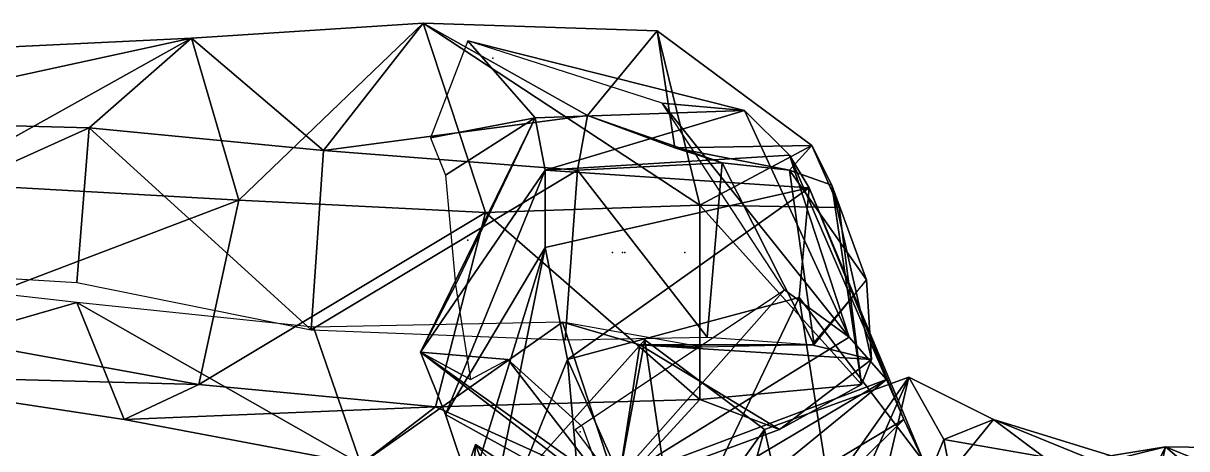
# Model space of a CAD drawing. Extents: x 4.9 to 9.1, y -6.1 to 13.5.
# Drawn here: x 6.902 to 7.68, y 7.961 to 8.245 of the extents above; entities that cross this region are included whole.
import ezdxf

# ---------------------------------------------------------------- set-up
doc = ezdxf.new("R2010")
doc.units = 0
doc.layers.get('0').update_dxf_attribs({"linetype": 'CONTINUOUS'})

msp = doc.modelspace()

# ---------------------------------------------------------------- linework, layer by layer
at = {"color": 0}
for p in [(7.21572, 8.22189, -1.95), (7.19906, 8.10022, -2.085), (7.29572, 8.09189, -2), (7.30239, 8.09189, -2.05), (7.30406, 8.09189, -2.05), (7.34406, 8.09189, -2.01833), (7.27406, 7.97189, -2.00667)]:
    msp.add_point(p, dxfattribs=at)
for points in [[(7.01406, 8.23522, -2.18667), (7.10239, 8.16022, -2.00667), (7.16906, 8.24522, -2.11)], [(7.16906, 8.24522, -2.11), (7.04572, 8.12689, -2.28667), (7.01406, 8.23522, -2.18667)], [(7.04572, 8.12689, -2.28667), (7.16906, 8.24522, -2.11), (7.21072, 8.11856, -2.21167)], [(7.27906, 8.18356, -1.95), (7.16906, 8.24522, -2.11), (7.10239, 8.16022, -2.00667)], [(7.16906, 8.24522, -2.11), (7.32572, 8.24022, -2.02833), (7.35406, 8.12356, -2.09833)], [(7.16906, 8.24522, -2.11), (7.27906, 8.18356, -1.95), (7.32572, 8.24022, -2.02833)], [(7.35406, 8.12356, -2.09833), (7.21072, 8.11856, -2.21167), (7.16906, 8.24522, -2.11)], [(6.76072, 8.18022, -2.19333), (6.94572, 8.17522, -2.08667), (7.01406, 8.23522, -2.18667)], [(7.01406, 8.23522, -2.18667), (6.80572, 8.22522, -2.27333), (6.76072, 8.18022, -2.19333)], [(7.01406, 8.23522, -2.18667), (6.84072, 8.13856, -2.36167), (6.80572, 8.22522, -2.27333)], [(6.84072, 8.13856, -2.36167), (7.01406, 8.23522, -2.18667), (7.04572, 8.12689, -2.28667)], [(7.10239, 8.16022, -2.00667), (7.01406, 8.23522, -2.18667), (6.94572, 8.17522, -2.08667)], [(7.33739, 8.16189, -1.97167), (7.32572, 8.24022, -2.02833), (7.27906, 8.18356, -1.95)], [(7.32572, 8.24022, -2.02833), (7.33739, 8.16189, -1.97167), (7.42906, 8.16356, -1.98167)], [(7.42906, 8.16356, -1.98167), (7.35406, 8.12356, -2.09833), (7.32572, 8.24022, -2.02833)], [(7.24406, 8.18189, -1.73), (7.19906, 8.23356, -1.99333), (7.17406, 8.16856, -1.98833)], [(7.38406, 8.18689, -1.74167), (7.32906, 8.19189, -1.97333), (7.19906, 8.23356, -1.99333)], [(7.19906, 8.23356, -1.99333), (7.24406, 8.18189, -1.73), (7.38406, 8.18689, -1.74167)], [(7.45406, 8.03522, -1.76833), (7.41072, 8.06689, -1.99667), (7.32906, 8.19189, -1.97333)], [(7.32906, 8.19189, -1.97333), (7.38406, 8.18689, -1.74167), (7.45406, 8.03522, -1.76833)], [(7.10239, 8.16022, -2.00667), (7.27239, 8.14689, -1.94667), (7.27906, 8.18356, -1.95)], [(7.19072, 8.07022, -1.90333), (7.16739, 8.02522, -1.77167), (7.24406, 8.18189, -1.73)], [(7.25072, 8.14689, -1.47833), (7.24406, 8.18189, -1.73), (7.16739, 8.02522, -1.77167)], [(7.24406, 8.18189, -1.73), (7.17406, 8.16856, -1.98833), (7.18406, 8.14356, -1.885)], [(7.24406, 8.18189, -1.73), (7.18406, 8.14356, -1.885), (7.19072, 8.07022, -1.90333)], [(7.25072, 8.14689, -1.47833), (7.38406, 8.18689, -1.74167), (7.24406, 8.18189, -1.73)], [(7.38406, 8.18689, -1.74167), (7.25072, 8.14689, -1.47833), (7.41406, 8.15689, -1.47667)], [(7.36906, 8.15189, -1.89167), (7.27906, 8.18356, -1.95), (7.27239, 8.14689, -1.94667)], [(7.27906, 8.18356, -1.95), (7.36906, 8.15189, -1.89167), (7.33739, 8.16189, -1.97167)], [(7.41406, 8.15689, -1.47667), (7.45406, 8.03522, -1.76833), (7.38406, 8.18689, -1.74167)], [(6.94572, 8.17522, -2.08667), (6.76072, 8.18022, -2.19333), (6.74239, 8.08356, -2.18667)], [(6.74239, 8.08356, -2.18667), (6.93739, 8.07189, -2.07333), (6.94572, 8.17522, -2.08667)], [(7.09406, 8.04022, -2.01), (6.94572, 8.17522, -2.08667), (6.93739, 8.07189, -2.07333)], [(6.94572, 8.17522, -2.08667), (7.09406, 8.04022, -2.01), (7.10239, 8.16022, -2.00667)], [(7.27239, 8.14689, -1.94667), (7.10239, 8.16022, -2.00667), (7.09406, 8.04022, -2.01)], [(7.41406, 8.14689, -1.88333), (7.42906, 8.16356, -1.98167), (7.33739, 8.16189, -1.97167)], [(7.41406, 8.14689, -1.88333), (7.33739, 8.16189, -1.97167), (7.36906, 8.15189, -1.89167)], [(7.35406, 8.12356, -2.09833), (7.42906, 8.16356, -1.98167), (7.44739, 8.12189, -1.995)], [(7.42906, 8.16356, -1.98167), (7.41406, 8.14689, -1.88333), (7.44239, 8.13689, -1.93667)], [(7.44239, 8.13689, -1.93667), (7.44739, 8.12189, -1.995), (7.42906, 8.16356, -1.98167)], [(7.42739, 8.13522, -1.23333), (7.41406, 8.15689, -1.47667), (7.25072, 8.14689, -1.47833)], [(7.27239, 8.14689, -1.94667), (7.35906, 8.03522, -1.88), (7.36906, 8.15189, -1.89167)], [(7.43072, 8.03022, -1.86), (7.36906, 8.15189, -1.89167), (7.35906, 8.03522, -1.88)], [(7.36906, 8.15189, -1.89167), (7.43072, 8.03022, -1.86), (7.41406, 8.14689, -1.88333)], [(7.45406, 8.03522, -1.76833), (7.41406, 8.15689, -1.47667), (7.47906, 8.00689, -1.53167)], [(7.49072, 7.98022, -1.31167), (7.47906, 8.00689, -1.53167), (7.41406, 8.15689, -1.47667)], [(7.41406, 8.15689, -1.47667), (7.42739, 8.13522, -1.23333), (7.49072, 7.98022, -1.31167)], [(7.09406, 8.04022, -2.01), (7.26406, 8.03356, -1.93667), (7.27239, 8.14689, -1.94667)], [(7.16739, 8.02522, -1.77167), (7.18406, 7.98356, -1.50833), (7.25072, 8.14689, -1.47833)], [(7.25072, 8.09522, -1.2), (7.25072, 8.14689, -1.47833), (7.18406, 7.98356, -1.50833)], [(7.25072, 8.14689, -1.47833), (7.25072, 8.09522, -1.2), (7.42739, 8.13522, -1.23333)], [(7.35906, 8.03522, -1.88), (7.27239, 8.14689, -1.94667), (7.26406, 8.03356, -1.93667)], [(7.46572, 8.07356, -1.89333), (7.41406, 8.14689, -1.88333), (7.43072, 8.03022, -1.86)], [(7.46572, 8.07356, -1.89333), (7.44239, 8.13689, -1.93667), (7.41406, 8.14689, -1.88333)], [(7.04572, 8.12689, -2.28667), (6.81739, 8.04022, -2.34667), (6.84072, 8.13856, -2.36167)], [(7.26572, 8.02022, -0.99667), (7.42739, 8.13522, -1.23333), (7.25072, 8.09522, -1.2)], [(7.42739, 8.13522, -1.23333), (7.26572, 8.02022, -0.99667), (7.42072, 8.06189, -1.01333)], [(7.42739, 8.13522, -1.23333), (7.42072, 8.06189, -1.01333), (7.50406, 7.95189, -1.16)], [(7.50406, 7.95189, -1.16), (7.49072, 7.98022, -1.31167), (7.42739, 8.13522, -1.23333)], [(7.46572, 8.07356, -1.89333), (7.46906, 8.02022, -1.92833), (7.44239, 8.13689, -1.93667)], [(7.46239, 8.00356, -2.00333), (7.44239, 8.13689, -1.93667), (7.46906, 8.02022, -1.92833)], [(7.44239, 8.13689, -1.93667), (7.46239, 8.00356, -2.00333), (7.44739, 8.12189, -1.995)], [(6.81739, 8.04022, -2.34667), (7.04572, 8.12689, -2.28667), (7.01906, 8.00356, -2.255)], [(7.21072, 8.11856, -2.21167), (7.01906, 8.00356, -2.255), (7.04572, 8.12689, -2.28667)], [(7.01906, 8.00356, -2.255), (7.21072, 8.11856, -2.21167), (7.17739, 7.98856, -2.18833)], [(7.35406, 7.99356, -2.09333), (7.17739, 7.98856, -2.18833), (7.21072, 8.11856, -2.21167)], [(7.21072, 8.11856, -2.21167), (7.35406, 8.12356, -2.09833), (7.35406, 7.99356, -2.09333)], [(7.35406, 8.12356, -2.09833), (7.44739, 8.12189, -1.995), (7.46239, 8.00356, -2.00333)], [(7.46239, 8.00356, -2.00333), (7.35406, 7.99356, -2.09333), (7.35406, 8.12356, -2.09833)], [(7.18406, 7.98356, -1.50833), (7.20072, 7.93356, -1.275), (7.25072, 8.09522, -1.2)], [(7.20572, 7.87189, -1.12), (7.25072, 8.09522, -1.2), (7.20072, 7.93356, -1.275)], [(7.25072, 8.09522, -1.2), (7.20572, 7.87189, -1.12), (7.26572, 8.02022, -0.99667)], [(6.93739, 8.05856, -2.07333), (6.74406, 8.08022, -2.19), (6.77072, 8.01022, -2.24833)], [(7.46572, 8.07356, -1.89333), (7.42906, 8.03022, -1.85833), (7.46906, 8.02022, -1.92833)], [(7.16739, 8.02522, -1.77167), (7.19072, 8.07022, -1.90333), (7.20072, 8.00689, -1.92167)], [(7.29739, 7.93856, -1.785), (7.27072, 7.97356, -2.04333), (7.41072, 8.06689, -1.99667)], [(7.41072, 8.06689, -1.99667), (7.45406, 8.03522, -1.76833), (7.29739, 7.93856, -1.785)], [(6.77072, 8.01022, -2.24833), (6.96906, 7.98022, -2.155), (6.93739, 8.05856, -2.07333)], [(6.93739, 8.05856, -2.07333), (7.12739, 7.95022, -2.09), (7.09572, 8.04189, -2.01)], [(7.12739, 7.95022, -2.09), (6.93739, 8.05856, -2.07333), (6.96906, 7.98022, -2.155)], [(7.33072, 7.87356, -0.925), (7.42072, 8.06189, -1.01333), (7.26572, 8.02022, -0.99667)], [(7.42072, 8.06189, -1.01333), (7.33072, 7.87356, -0.925), (7.44739, 7.89022, -0.94833)], [(7.44739, 7.89022, -0.94833), (7.50406, 7.95189, -1.16), (7.42072, 8.06189, -1.01333)], [(7.01906, 8.00356, -2.255), (6.77072, 8.01022, -2.24833), (6.81739, 8.04022, -2.34667)], [(7.26239, 8.04522, -1.94167), (7.09572, 8.04189, -2.01), (7.12739, 7.95022, -2.09)], [(7.12739, 7.95022, -2.09), (7.29906, 7.93356, -2.015), (7.26239, 8.04522, -1.94167)], [(7.26239, 8.04522, -1.94167), (7.31406, 8.03022, -1.94333), (7.35572, 8.02856, -1.88333)], [(7.31406, 8.03022, -1.94333), (7.26239, 8.04522, -1.94167), (7.29906, 7.93356, -2.015)], [(7.35072, 7.80522, -1.06333), (7.21906, 7.92356, -1.03667), (7.31739, 8.03356, -1)], [(7.27406, 7.80189, -0.91833), (7.31739, 8.03356, -1), (7.21906, 7.92356, -1.03667)], [(7.27406, 7.80189, -0.91833), (7.39739, 7.97356, -0.94167), (7.31739, 8.03356, -1)], [(7.47906, 8.00689, -1.53167), (7.29739, 7.93856, -1.785), (7.45406, 8.03522, -1.76833)], [(7.35072, 7.80522, -1.06333), (7.31739, 8.03356, -1), (7.39739, 7.97356, -0.94167)], [(7.16739, 8.02522, -1.77167), (7.20072, 8.00689, -1.92167), (7.22572, 8.02022, -2.04)], [(7.22572, 8.02022, -2.04), (7.28906, 7.93856, -1.78333), (7.16739, 8.02522, -1.77167)], [(7.31906, 7.90856, -1.555), (7.16739, 8.02522, -1.77167), (7.28906, 7.93856, -1.78333)], [(7.16739, 8.02522, -1.77167), (7.31906, 7.90856, -1.555), (7.18406, 7.98356, -1.50833)], [(7.29906, 7.93356, -2.015), (7.40739, 7.97356, -1.955), (7.31406, 8.03022, -1.94333)], [(7.31406, 8.03022, -1.94333), (7.46906, 8.02022, -1.92833), (7.42906, 8.03022, -1.85833)], [(7.46906, 8.02022, -1.92833), (7.31406, 8.03022, -1.94333), (7.40739, 7.97356, -1.955)], [(7.42906, 8.03022, -1.85833), (7.35572, 8.02856, -1.88333), (7.31406, 8.03022, -1.94333)], [(7.28572, 7.79356, -1.01), (7.26572, 8.02022, -0.99667), (7.20572, 7.87189, -1.12)], [(7.28906, 7.93856, -1.78333), (7.22572, 8.02022, -2.04), (7.27572, 7.97522, -2.05167)], [(7.26572, 8.02022, -0.99667), (7.28572, 7.79356, -1.01), (7.33072, 7.87356, -0.925)], [(7.46906, 8.02022, -1.92833), (7.40739, 7.97356, -1.955), (7.46239, 8.00356, -2.00333)], [(6.77072, 8.01022, -2.24833), (7.01906, 8.00356, -2.255), (6.96906, 7.98022, -2.155)], [(7.17739, 7.98856, -2.18833), (6.96906, 7.98022, -2.155), (7.01906, 8.00356, -2.255)], [(7.29739, 7.93856, -1.785), (7.47906, 8.00689, -1.53167), (7.31906, 7.91189, -1.55)], [(7.32406, 7.88022, -1.31833), (7.31906, 7.91189, -1.55), (7.47906, 8.00689, -1.53167)], [(7.47906, 8.00689, -1.53167), (7.49072, 7.98022, -1.31167), (7.32406, 7.88022, -1.31833)], [(7.39906, 7.79356, -1.17833), (7.35072, 7.80522, -1.06333), (7.49406, 8.00856, -1.00167)], [(7.39739, 7.97356, -0.94167), (7.49406, 8.00856, -1.00167), (7.35072, 7.80522, -1.06333)], [(7.35406, 7.99356, -2.09333), (7.46239, 8.00356, -2.00333), (7.40739, 7.97356, -1.955)], [(7.49406, 8.00856, -1.00167), (7.39739, 7.97356, -0.94167), (7.44072, 7.78189, -0.87667)], [(7.49406, 8.00856, -1.00167), (7.55072, 7.98022, -1.065), (7.39906, 7.79356, -1.17833)], [(7.44072, 7.78189, -0.87667), (7.51739, 7.96689, -0.97167), (7.49406, 8.00856, -1.00167)], [(7.55072, 7.98022, -1.065), (7.49406, 8.00856, -1.00167), (7.51739, 7.96689, -0.97167)], [(7.17739, 7.98856, -2.18833), (7.35406, 7.99356, -2.09333), (7.29906, 7.93356, -2.015)], [(7.40739, 7.97356, -1.955), (7.29906, 7.93356, -2.015), (7.35406, 7.99356, -2.09333)], [(6.96906, 7.98022, -2.155), (7.17739, 7.98856, -2.18833), (7.12739, 7.95022, -2.09)], [(7.29906, 7.93356, -2.015), (7.12739, 7.95022, -2.09), (7.17739, 7.98856, -2.18833)], [(7.20072, 7.93356, -1.275), (7.18406, 7.98356, -1.50833), (7.31906, 7.90856, -1.555)], [(7.34072, 7.83356, -1.24333), (7.32406, 7.88022, -1.31833), (7.49072, 7.98022, -1.31167)], [(7.49072, 7.98022, -1.31167), (7.50406, 7.95189, -1.16), (7.34072, 7.83356, -1.24333)], [(7.61572, 7.95356, -1.21833), (7.39906, 7.79356, -1.17833), (7.55072, 7.98022, -1.065)], [(7.51739, 7.96689, -0.97167), (7.58406, 7.95522, -1.02833), (7.55072, 7.98022, -1.065)], [(7.55072, 7.98022, -1.065), (7.68572, 7.93856, -1.18), (7.61572, 7.95356, -1.21833)], [(7.68572, 7.93856, -1.18), (7.55072, 7.98022, -1.065), (7.58406, 7.95522, -1.02833)], [(7.27406, 7.80189, -0.91833), (7.44072, 7.78189, -0.87667), (7.39739, 7.97356, -0.94167)], [(7.20072, 7.91189, -1.215), (7.18739, 7.91522, -1.14833), (7.20406, 7.96356, -1.14667)], [(7.21906, 7.92356, -1.03667), (7.20406, 7.96356, -1.14667), (7.18739, 7.91522, -1.14833)], [(7.20406, 7.96356, -1.14667), (7.22406, 7.95022, -1.21167), (7.20072, 7.91189, -1.215)], [(7.22406, 7.95022, -1.21167), (7.20406, 7.96356, -1.14667), (7.35072, 7.80522, -1.06333)], [(7.21906, 7.92356, -1.03667), (7.35072, 7.80522, -1.06333), (7.20406, 7.96356, -1.14667)], [(7.44072, 7.78189, -0.87667), (7.55739, 7.76189, -0.92667), (7.51739, 7.96689, -0.97167)], [(7.58406, 7.95522, -1.02833), (7.51739, 7.96689, -0.97167), (7.55739, 7.76189, -0.92667)], [(7.62739, 7.88356, -2.585), (7.66572, 7.96189, -2.90333), (7.49072, 7.91856, -2.775)], [(7.51239, 7.93689, -3.14833), (7.49072, 7.91856, -2.775), (7.66572, 7.96189, -2.90333)], [(7.66572, 7.96189, -2.90333), (7.64406, 7.86856, -3.26333), (7.51239, 7.93689, -3.14833)], [(7.66572, 7.96189, -2.90333), (7.62739, 7.88356, -2.585), (7.79072, 7.96022, -2.70667)], [(7.64406, 7.86856, -3.26333), (7.66572, 7.96189, -2.90333), (7.76572, 7.87689, -3.06167)], [(7.66572, 7.96189, -2.90333), (7.79072, 7.96022, -2.70667), (7.88572, 7.87189, -2.84)], [(7.88572, 7.87189, -2.84), (7.76572, 7.87689, -3.06167), (7.66572, 7.96189, -2.90333)]]:
    msp.add_3dface(points, dxfattribs=at)

doc.saveas('drawing.dxf')
